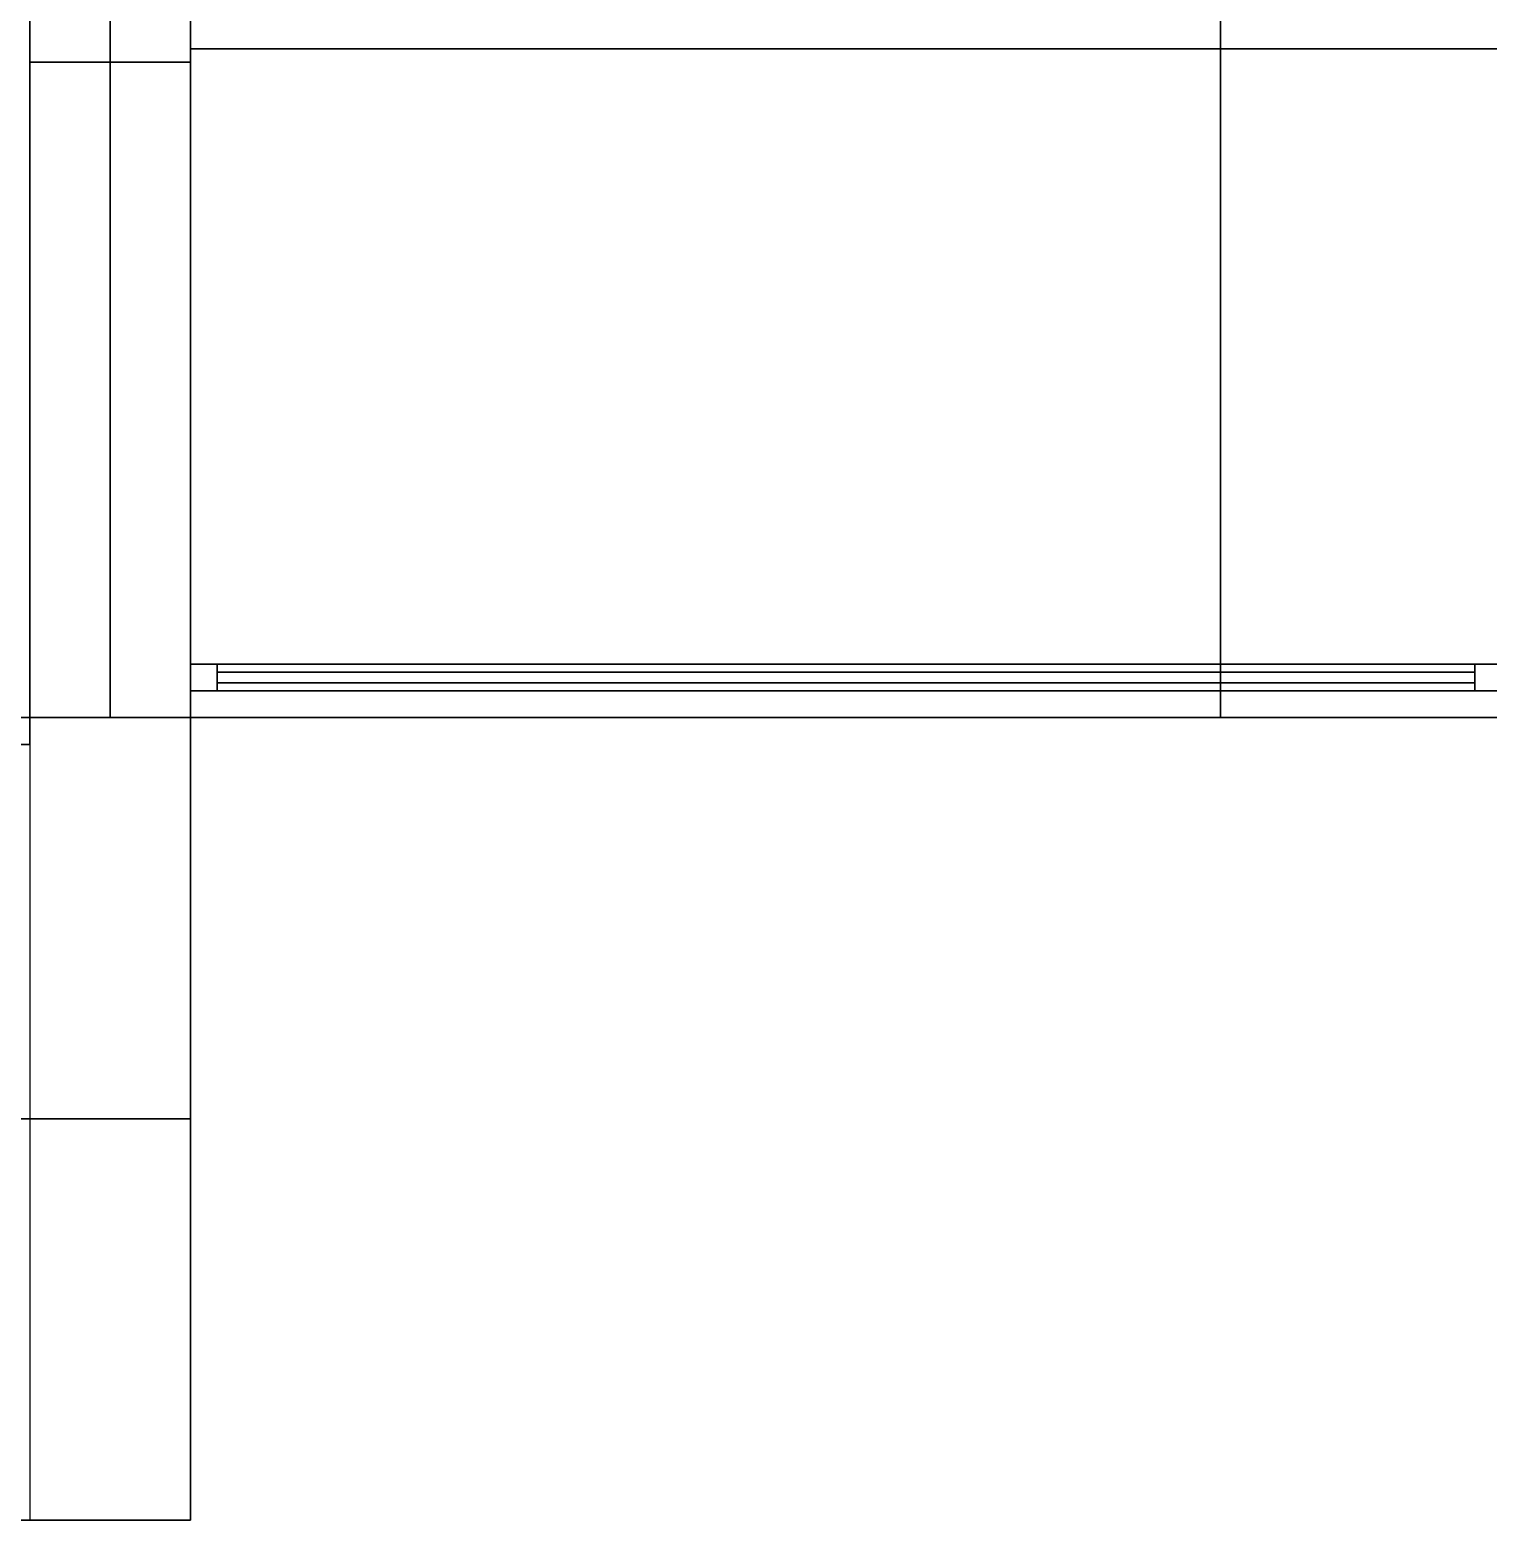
# Model space of a CAD drawing. Header units: millimetres. Extents: x -11 to 11, y -5.8 to 5.8.
# Drawn here: x 3 to 5.725, y -5.762 to -2.977 of the extents above; entities that cross this region are included whole.
import ezdxf

# ---------------------------------------------------------------- set-up
doc = ezdxf.new("R2010")
doc.units = ezdxf.units.MM
for name, color, linetype in [('copertura', 8, 'Continuous'), ('cordolo', 251, 'Continuous'), ('parete', 254, 'Continuous'), ('pavimento_balcone', 254, 'Continuous'), ('pavimento_pt', 7, 'Continuous'), ('pavimento_salone', 7, 'Continuous'), ('ringhiera', 251, 'Continuous'), ('rolf', 254, 'Continuous'), ('solaio', 7, 'Continuous'), ('vetro_pannello', 248, 'Continuous')]:
    doc.layers.add(name, color=color, linetype=linetype)

msp = doc.modelspace()

# ---------------------------------------------------------------- linework, layer by layer
at = {"layer": 'copertura'}
for points in [[(0, -0.0125, 6.3), (0, -4.2625, 6.3), (11, -4.2625, 6.3), (11, -0.0125, 6.3)], [(-11, -4.2625, 6.3), (-11, -5.7625, 6.3), (3.3, -5.7625, 6.3), (3.3, -4.2625, 6.3)], [(3.3, -4.2625, 5.8), (3.3, -5.7625, 5.8), (3.3, -5.7625, 6.3), (3.3, -4.2625, 6.3)], [(7.15, -4.2625, 6.3), (3.3, -4.2625, 6.3), (3.3, -4.2625, 5.8), (7, -4.2625, 5.8)], [(3.3, -5.7625, 5.8), (-3.7, -5.7625, 5.8), (-3.85, -5.7625, 6.3), (3.3, -5.7625, 6.3)]]:
    msp.add_3dface(points, dxfattribs=at)
at = {"layer": 'cordolo'}
for points in [[(3, -4.2625, 0.05), (-3, -4.2625, 0.05), (-3, -4.2625), (3, -4.2625)], [(3, -4.2625), (3, -4.3125), (-3, -4.3125), (-3, -4.2625)], [(-3, -4.2625, 0.05), (-3, -4.3125, 0.05), (3, -4.3125, 0.05), (3, -4.2625, 0.05)], [(3, -4.3125), (3, -4.2625), (3, -4.2625, 0.05), (3, -4.3125, 0.05)], [(-3, -4.3125), (3, -4.3125), (3, -4.3125, 0.05), (-3, -4.3125, 0.05)]]:
    msp.add_3dface(points, dxfattribs=at)
at = {"layer": 'parete'}
for points in [[(3, -1.8125, 5.8), (3, -3.0375, 5.8), (3.15, -3.0375, 5.8), (3.15, -1.8125, 5.8)], [(3, -1.8125, 5.8), (3, -3.0375, 5.8), (3, -3.0375, 2.9), (3, -1.8125, 2.9)], [(3, -1.8125, 2.9), (3, -3.0375, 2.9), (3, -3.0375), (3, -1.8125)], [(3, -1.8125), (3, -3.0375), (3.15, -3.0375), (3.15, -1.8125)], [(3.15, -1.8125, 5.8), (3.15, -3.0375, 5.8), (3.3, -3.0375, 5.8), (3.3, -1.8125, 5.8)], [(3.15, -1.8125), (3.15, -3.0375), (3.3, -3.0375), (3.3, -1.8125)], [(3.3, -3.0375, 5.8), (3.3, -1.8125, 5.8), (3.3, -1.8125, 2.9), (3.3, -3.0375, 2.9)], [(3.3, -3.0375, 2.9), (3.3, -1.8125, 2.9), (3.3, -1.8125), (3.3, -3.0375)], [(3, -3.0375, 5.8), (3, -4.2625, 5.8), (3.15, -4.2625, 5.8), (3.15, -3.0375, 5.8)], [(3, -3.0375, 5.8), (3, -4.2625, 5.8), (3, -4.2625, 2.9), (3, -3.0375, 2.9)], [(3, -3.0375, 2.9), (3, -4.2625, 2.9), (3, -4.2625), (3, -3.0375)], [(3, -3.0375), (3, -4.2625), (3.15, -4.2625), (3.15, -3.0375)], [(3.15, -3.0375, 5.8), (3.15, -4.2625, 5.8), (3.3, -4.2625, 5.8), (3.3, -3.0375, 5.8)], [(3.15, -3.0375), (3.15, -4.2625), (3.3, -4.2625), (3.3, -3.0375)], [(3.3, -4.2625, 5.8), (3.3, -3.0375, 5.8), (3.3, -3.0375, 2.9), (3.3, -4.2625, 2.9)], [(3.3, -4.2625, 2.9), (3.3, -3.0375, 2.9), (3.3, -3.0375), (3.3, -4.2625)], [(3, -4.2625, 5.8), (3.15, -4.2625, 5.8), (3.15, -4.2625, 2.9), (3, -4.2625, 2.9)], [(3, -4.2625, 2.9), (3.15, -4.2625, 2.9), (3.15, -4.2625), (3, -4.2625)], [(3.15, -4.2625, 5.8), (3.3, -4.2625, 5.8), (3.3, -4.2625, 2.9), (3.15, -4.2625, 2.9)], [(3.15, -4.2625, 2.9), (3.3, -4.2625, 2.9), (3.3, -4.2625), (3.15, -4.2625)]]:
    msp.add_3dface(points, dxfattribs=at)
at = {"layer": 'pavimento_balcone'}
msp.add_3dface([(3.3, -1.7625, 3), (3.3, -4.2625, 3), (10.7, -4.2625, 3), (10.7, -1.7625, 3)], dxfattribs=at)
at = {"layer": 'pavimento_pt'}
for points in [[(5.225, -3.0125), (3.3, -3.0125), (3.3, -1.7625), (5.225, -1.7625)], [(7.15, -3.0125), (5.225, -3.0125), (5.225, -1.7625), (7.15, -1.7625)], [(5.225, -4.2625), (3.3, -4.2625), (3.3, -3.0125), (5.225, -3.0125)], [(7.15, -4.2625), (5.225, -4.2625), (5.225, -3.0125), (7.15, -3.0125)], [(3, -5.0125), (1.5, -5.0125), (1.5, -4.2625), (3, -4.2625)], [(3, -5.7625), (1.5, -5.7625), (1.5, -5.0125), (3, -5.0125)]]:
    msp.add_3dface(points, dxfattribs=at)
at = {"layer": 'pavimento_salone'}
msp.add_3dface([(3, -4.2625), (3, 5.7375), (-3, 5.7375), (-3, -4.2625)], dxfattribs=at)
at = {"layer": 'ringhiera'}
for points in [[(3.35, -4.1625, 3.05), (3.3, -4.1625, 3), (3.3, -4.1625, 4), (3.35, -4.1625, 3.95)], [(3.3, -4.2125, 3), (3.3, -4.2125, 4), (3.3, -4.1625, 4), (3.3, -4.1625, 3)], [(5.7, -4.1625, 3.95), (5.7, -4.1625, 4), (3.3, -4.1625, 4), (3.35, -4.1625, 3.95)], [(5.7, -4.2125, 4), (3.3, -4.2125, 4), (3.3, -4.1625, 4), (5.7, -4.1625, 4)], [(3.3, -4.2125, 4), (3.35, -4.2125, 3.95), (3.35, -4.1625, 3.95), (3.3, -4.1625, 4)], [(5.7, -4.1625, 3.05), (5.7, -4.1625, 3), (3.3, -4.1625, 3), (3.35, -4.1625, 3.05)], [(5.7, -4.2125, 3), (3.3, -4.2125, 3), (3.3, -4.1625, 3), (5.7, -4.1625, 3)], [(3.3, -4.2125, 3), (3.35, -4.2125, 3.05), (3.35, -4.1625, 3.05), (3.3, -4.1625, 3)], [(3.35, -4.1625, 3.95), (3.35, -4.1625, 3.05), (3.35, -4.2125, 3.05), (3.35, -4.2125, 3.95)], [(3.35, -4.1625, 3.95), (5.7, -4.1625, 3.95), (5.7, -4.2125, 3.95), (3.35, -4.2125, 3.95)], [(3.35, -4.1625, 3.05), (5.7, -4.1625, 3.05), (5.7, -4.2125, 3.05), (3.35, -4.2125, 3.05)], [(5.7, -4.2125, 3.95), (5.7, -4.2125, 4), (5.7, -4.1625, 4), (5.7, -4.1625, 3.95)], [(5.7, -4.2125, 3.05), (5.7, -4.2125, 3), (5.7, -4.1625, 3), (5.7, -4.1625, 3.05)], [(5.75, -4.1625, 3.05), (5.7, -4.1625, 3), (5.7, -4.1625, 4), (5.75, -4.1625, 3.95)], [(5.7, -4.2125, 3), (5.7, -4.2125, 4), (5.7, -4.1625, 4), (5.7, -4.1625, 3)], [(8.5, -4.1625, 3.95), (8.5, -4.1625, 4), (5.7, -4.1625, 4), (5.75, -4.1625, 3.95)], [(8.5, -4.2125, 4), (5.7, -4.2125, 4), (5.7, -4.1625, 4), (8.5, -4.1625, 4)], [(5.7, -4.2125, 4), (5.75, -4.2125, 3.95), (5.75, -4.1625, 3.95), (5.7, -4.1625, 4)], [(8.5, -4.1625, 3.05), (8.5, -4.1625, 3), (5.7, -4.1625, 3), (5.75, -4.1625, 3.05)], [(8.5, -4.2125, 3), (5.7, -4.2125, 3), (5.7, -4.1625, 3), (8.5, -4.1625, 3)], [(5.7, -4.2125, 3), (5.75, -4.2125, 3.05), (5.75, -4.1625, 3.05), (5.7, -4.1625, 3)], [(3.35, -4.2125, 3.95), (3.3, -4.2125, 4), (3.3, -4.2125, 3), (3.35, -4.2125, 3.05)], [(3.35, -4.2125, 3.95), (3.3, -4.2125, 4), (5.7, -4.2125, 4), (5.7, -4.2125, 3.95)], [(3.35, -4.2125, 3.05), (3.3, -4.2125, 3), (5.7, -4.2125, 3), (5.7, -4.2125, 3.05)], [(5.75, -4.2125, 3.95), (5.7, -4.2125, 4), (5.7, -4.2125, 3), (5.75, -4.2125, 3.05)], [(5.75, -4.2125, 3.95), (5.7, -4.2125, 4), (8.5, -4.2125, 4), (8.5, -4.2125, 3.95)], [(5.75, -4.2125, 3.05), (5.7, -4.2125, 3), (8.5, -4.2125, 3), (8.5, -4.2125, 3.05)]]:
    msp.add_3dface(points, dxfattribs=at)
at = {"layer": 'rolf'}
for points in [[(0, -0.0125, 5.8), (0, -4.2625, 5.8), (10.7, -4.2625, 5.8), (10.7, -0.0125, 5.8)], [(7.15, -1.7625, 2.7), (7.15, -3.0125, 2.7), (3.3, -3.0125, 2.7), (3.3, -1.7625, 2.7)], [(7.15, -3.0125, 2.7), (7.15, -4.2625, 2.7), (3.3, -4.2625, 2.7), (3.3, -3.0125, 2.7)], [(-3.7, -4.2625, 5.8), (-3.7, -5.0125, 5.8), (3.3, -5.0125, 5.8), (3.3, -4.2625, 5.8)], [(-3.7, -5.0125, 5.8), (-3.7, -5.7625, 5.8), (3.3, -5.7625, 5.8), (3.3, -5.0125, 5.8)]]:
    msp.add_3dface(points, dxfattribs=at)
at = {"layer": 'solaio'}
for points in [[(3.3, -1.7625, 2.7), (3.3, -3.0125, 2.7), (3.3, -3.0125, 2.85), (3.3, -1.7625, 2.85)], [(3.3, -1.7625, 2.85), (3.3, -3.0125, 2.85), (3.3, -3.0125, 3), (3.3, -1.7625, 3)], [(3.3, -3.0125, 2.7), (3.3, -4.2625, 2.7), (3.3, -4.2625, 2.85), (3.3, -3.0125, 2.85)], [(3.3, -3.0125, 2.85), (3.3, -4.2625, 2.85), (3.3, -4.2625, 3), (3.3, -3.0125, 3)], [(3.3, -4.2625, 2.7), (7.15, -4.2625, 2.7), (7.15, -4.2625, 2.85), (3.3, -4.2625, 2.85)], [(3.3, -4.2625, 2.85), (7.15, -4.2625, 2.85), (7.15, -4.2625, 3), (3.3, -4.2625, 3)]]:
    msp.add_3dface(points, dxfattribs=at)
at = {"layer": 'vetro_pannello'}
for points in [[(5.7, -4.1775, 3.95), (3.35, -4.1775, 3.95), (3.35, -4.1775, 3.05), (5.7, -4.1775, 3.05)], [(5.7, -4.1975, 3.95), (3.35, -4.1975, 3.95), (3.35, -4.1775, 3.95), (5.7, -4.1775, 3.95)], [(3.35, -4.1975, 3.95), (3.35, -4.1975, 3.05), (3.35, -4.1775, 3.05), (3.35, -4.1775, 3.95)], [(3.35, -4.1975, 3.05), (5.7, -4.1975, 3.05), (5.7, -4.1775, 3.05), (3.35, -4.1775, 3.05)], [(5.7, -4.1775, 3.05), (5.7, -4.1775, 3.95), (5.7, -4.1975, 3.95), (5.7, -4.1975, 3.05)], [(5.7, -4.1975, 3.05), (3.35, -4.1975, 3.05), (3.35, -4.1975, 3.95), (5.7, -4.1975, 3.95)]]:
    msp.add_3dface(points, dxfattribs=at)

doc.saveas('drawing.dxf')
